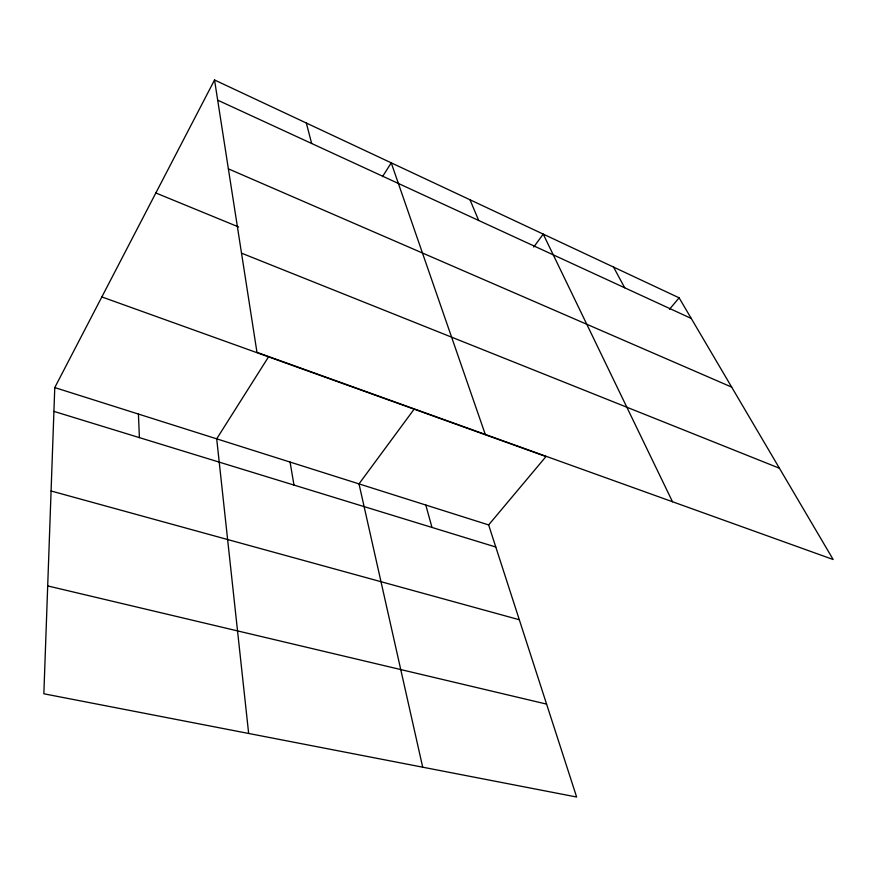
<?xml version="1.0" encoding="UTF-8"?>
<svg xmlns="http://www.w3.org/2000/svg" width="877" height="877" viewBox="0 0 877 877"><rect width="100%" height="100%" fill="white"/><g stroke="black" fill="none" stroke-linecap="round" stroke-linejoin="round"><path stroke-width="1.32" d="M54.769 387.579L43.85 693.784L576.638 797.018L488.642 524.928L54.769 387.579L214.536 79.982L679.116 297.829L833.15 559.504L256.972 352.346L214.536 79.982M268.548 356.851L216.696 438.84L248.662 733.468M382.525 176.617L391.241 162.848L485.288 434.433M414.119 409.164L359 483.885L422.703 767.189M533.698 247.062L543.236 234.115L672.506 501.754M488.642 524.928L545.987 456.555L101.853 296.941M669.458 309.34L679.116 297.829M47.698 585.924L546.59 704.11M51.085 490.988L519.305 619.743M53.925 411.39L495.801 547.029M241.515 253.157L779.423 468.23M155.843 192.973L238.621 226.968M228.382 168.844L731.659 387.097M217.682 100.175L691.262 318.461M613.538 267.079L624.709 287.788M469.995 199.77L478.689 220.478M425.783 505.031L431.988 527.45M306.336 123.032L311.642 143.488M290.068 462.069L293.981 485.08M138.434 414.065L139.388 437.623"/></g></svg>
